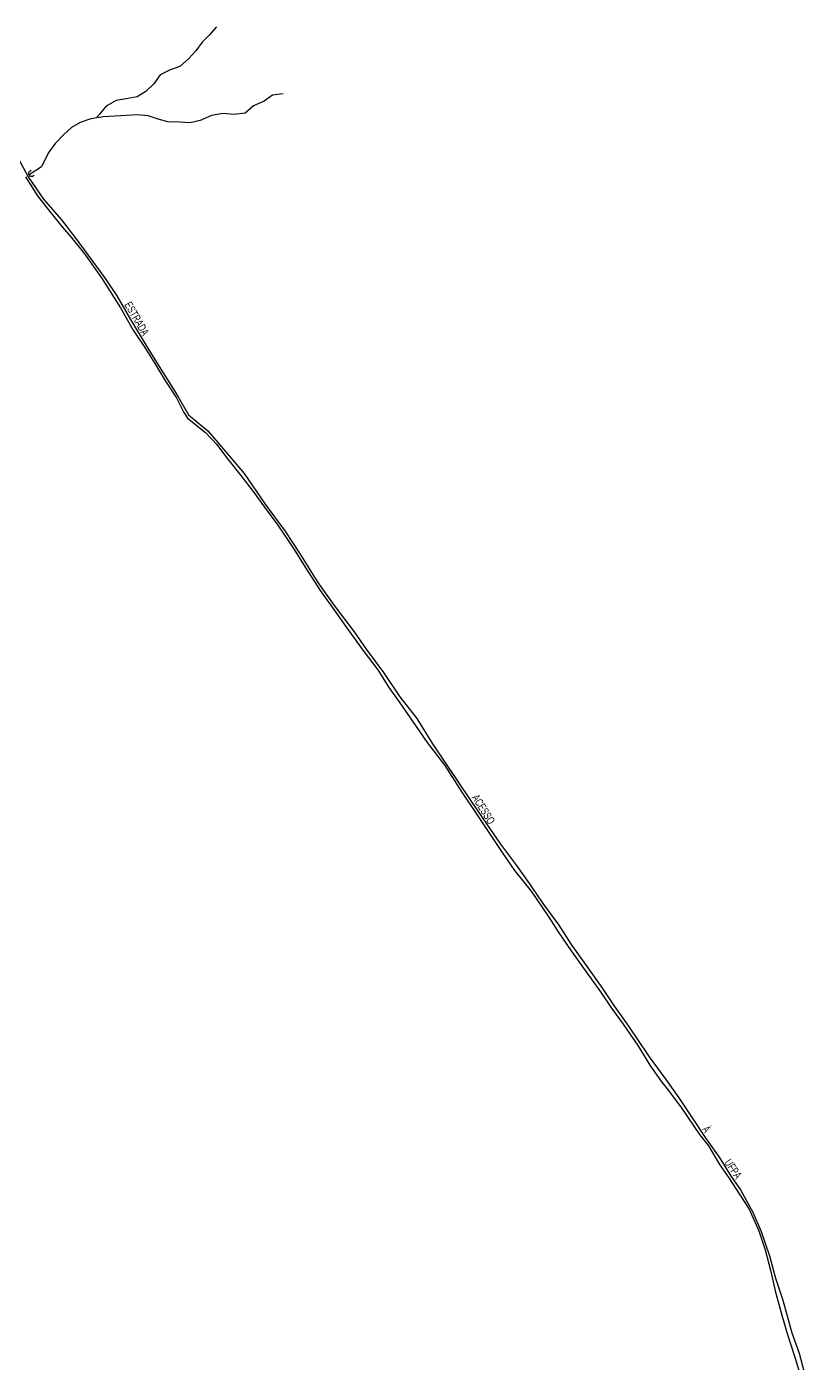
# Model space of a CAD drawing. Extents: x 204548 to 208114, y 4836513 to 4840071.
# Drawn here: x 206379 to 206768, y 4837987 to 4838655 of the extents above; entities that cross this region are included whole.
import ezdxf

# ---------------------------------------------------------------- set-up
doc = ezdxf.new("R2010")
doc.units = 0
doc.header["$LTSCALE"] = 1.5
doc.header["$MEASUREMENT"] = 0
for name, color, linetype in [('HD-CURSO-INTER', 170, 'CONTINUOUS'), ('SV-EST-M-N-PAV', 20, 'CONTINUOUS'), ('SV-PONTE-BUEIRO', 249, 'CONTINUOUS'), ('SV-TXT-EST-M-N-PAV', 20, 'CONTINUOUS')]:
    doc.layers.add(name, color=color, linetype=linetype)
doc.styles.add('ARIAL', font='ARIAL.TTF')

# ---------------------------------------------------------------- blocks, each defined once
blk = doc.blocks.new('COD119', base_point=(206380.55, 4838580.74))
at = {"layer": 'SV-PONTE-BUEIRO'}
blk.add_lwpolyline([(206379.04, 4838578.74), (206379.04, 4838579.573333), (206379.04, 4838579.698333), (206379.165833, 4838580.031667), (206379.4175, 4838580.406667), (206379.795, 4838580.615), (206380.298333, 4838580.74), (206380.801667, 4838580.74), (206381.305, 4838580.615), (206381.6825, 4838580.406667), (206381.934167, 4838580.031667), (206382.06, 4838579.698333), (206382.06, 4838579.573333), (206382.06, 4838578.74)], dxfattribs=at)

msp = doc.modelspace()

# ---------------------------------------------------------------- linework, layer by layer
at = {"layer": 'HD-CURSO-INTER', "flags": 128}
for points in [[(206474.17, 4838654.78), (206470.54, 4838650.61), (206467.02, 4838646.99), (206463.79, 4838642.81), (206460.12, 4838638.74), (206455.85, 4838634.84), (206450.62, 4838633.11), (206445.93, 4838630.67), (206442.8, 4838626.28), (206438.83, 4838622.37), (206434.49, 4838619.77), (206428.98, 4838618.8), (206424.02, 4838617.82), (206419.08, 4838615.03), (206415.61, 4838611.11), (206414.43, 4838609.64)], [(206507.41, 4838621.24), (206502.06, 4838620.61), (206497.96, 4838617.51), (206492.58, 4838615.18), (206488.46, 4838611.62), (206483.01, 4838610.95), (206477.29, 4838611.34), (206471.58, 4838610.43), (206466.05, 4838607.95), (206460.99, 4838606.77), (206455.66, 4838607), (206449.78, 4838607.24), (206444.92, 4838608.56), (206440.02, 4838610.28), (206434.54, 4838610.71), (206429.05, 4838610.39), (206423.31, 4838610.13), (206417.47, 4838609.76), (206411.42, 4838608.81), (206406.04, 4838606.93), (206401.65, 4838604.38), (206397.69, 4838600.77), (206393.61, 4838596.41), (206390.36, 4838591.99), (206388.34, 4838588.23), (206386.63, 4838584.81), (206380.55, 4838580.74)]]:
    msp.add_lwpolyline(points, dxfattribs=at)
at = {"layer": 'SV-EST-M-N-PAV', "flags": 128}
for points in [[(206375.29, 4838588.74), (206380.09, 4838579.81), (206387.75, 4838568.53), (206396.67, 4838558.19), (206403.92, 4838548.92), (206418.17, 4838529.33), (206424.31, 4838520.22), (206431.14, 4838508.33), (206438.94, 4838495.34), (206445.52, 4838484.85), (206454.32, 4838470.94), (206460.08, 4838460.78), (206469.85, 4838452.79), (206475.89, 4838445.8), (206487.95, 4838431.38), (206498.42, 4838416.03), (206508.28, 4838402.71), (206515.68, 4838391.51), (206524.84, 4838376.92), (206532.93, 4838365.41), (206542.97, 4838352.3), (206548.88, 4838343.58), (206557.55, 4838331.93), (206565.75, 4838319.69), (206574.19, 4838308.87), (206582.16, 4838296.21), (206594.04, 4838278.38), (206601.56, 4838267.28), (206608.76, 4838256.7), (206616.12, 4838246.01), (206624.12, 4838235.35), (206630.56, 4838226.18), (206637.28, 4838216.41), (206645.16, 4838205.58), (206651.34, 4838195.95), (206659.66, 4838184.18), (206666.67, 4838174.38), (206672.97, 4838164.87), (206678.91, 4838156.72), (206683.85, 4838149.47), (206690.41, 4838139.78), (206698.65, 4838128.42), (206705.13, 4838119.2), (206711.46, 4838109.74), (206718.37, 4838099.36), (206725.35, 4838089.48), (206731.27, 4838079.82), (206735.91, 4838073.28), (206742.12, 4838062.09), (206746.31, 4838052.42), (206750.49, 4838040.31), (206753.49, 4838029.07), (206757.15, 4838018.07), (206761.64, 4838001.72), (206765.33, 4837991.62), (206767.83, 4837982.11)], [(206378.74, 4838579.7), (206384.73, 4838570.19), (206390.65, 4838562.54), (206397.11, 4838554.72), (206401.34, 4838549.66), (206408.15, 4838541.29), (206416.64, 4838529.25), (206426.13, 4838514.27), (206432.57, 4838503.05), (206438.27, 4838494.4), (206443.39, 4838486.42), (206448.64, 4838477.63), (206454.1, 4838469.29), (206457.83, 4838461.89), (206459.73, 4838459), (206468.64, 4838451.87), (206474.2, 4838446.08), (206479.82, 4838438.63), (206486.28, 4838430.47), (206492.55, 4838422.41), (206498.16, 4838414.56), (206504.81, 4838405.64), (206512.68, 4838393.86), (206518.81, 4838384.02), (206525.95, 4838372.89), (206533.89, 4838361.68), (206539.95, 4838353.18), (206547.7, 4838342.38), (206554.68, 4838333.2), (206560.18, 4838324.45), (206565.71, 4838316.81), (206572.43, 4838307.14), (206579.44, 4838296.85), (206588.23, 4838285.38), (206596.77, 4838272), (206603.88, 4838261.42), (206610.55, 4838251.4), (206616.88, 4838241.83), (206623.07, 4838232.82), (206631.43, 4838222.51), (206640.13, 4838209.63), (206644.81, 4838202.21), (206651.44, 4838192.69), (206658.31, 4838182.96), (206666.02, 4838172.31), (206671.58, 4838164.07), (206677.29, 4838156.02), (206684.69, 4838145.33), (206691.01, 4838135.11), (206696.14, 4838127.68), (206700.94, 4838121.5), (206706.38, 4838114.47), (206715.51, 4838100.83), (206719.93, 4838095.26), (206725.52, 4838085.92), (206730.12, 4838079.25), (206735.72, 4838070.8), (206740.36, 4838063.53), (206745.11, 4838052.75), (206748.3, 4838043.16), (206750.93, 4838033.09), (206753.25, 4838022.72), (206756.59, 4838010.62), (206759.34, 4838001.34), (206763.18, 4837989.58), (206766.06, 4837979.75)]]:
    msp.add_lwpolyline(points, dxfattribs=at)

# ---------------------------------------------------------------- block references
at = {"layer": 'SV-PONTE-BUEIRO', "rotation": 118}
msp.add_blockref('COD119', (206380.55, 4838580.74, 3.35), dxfattribs=at)

# ---------------------------------------------------------------- texts
at = {"layer": 'SV-TXT-EST-M-N-PAV', "style": 'ARIAL', "width": 0.7}
for s, rotation, p in [('ESTRADA', 300, (206428, 4838515.83)), ('ACESSO', 302, (206601.57, 4838269.36)), ('À                UFPA', 304, (206716.6, 4838103.49))]:
    msp.add_text(s, height=4, rotation=rotation, dxfattribs=at).set_placement(p)

doc.saveas('drawing.dxf')
